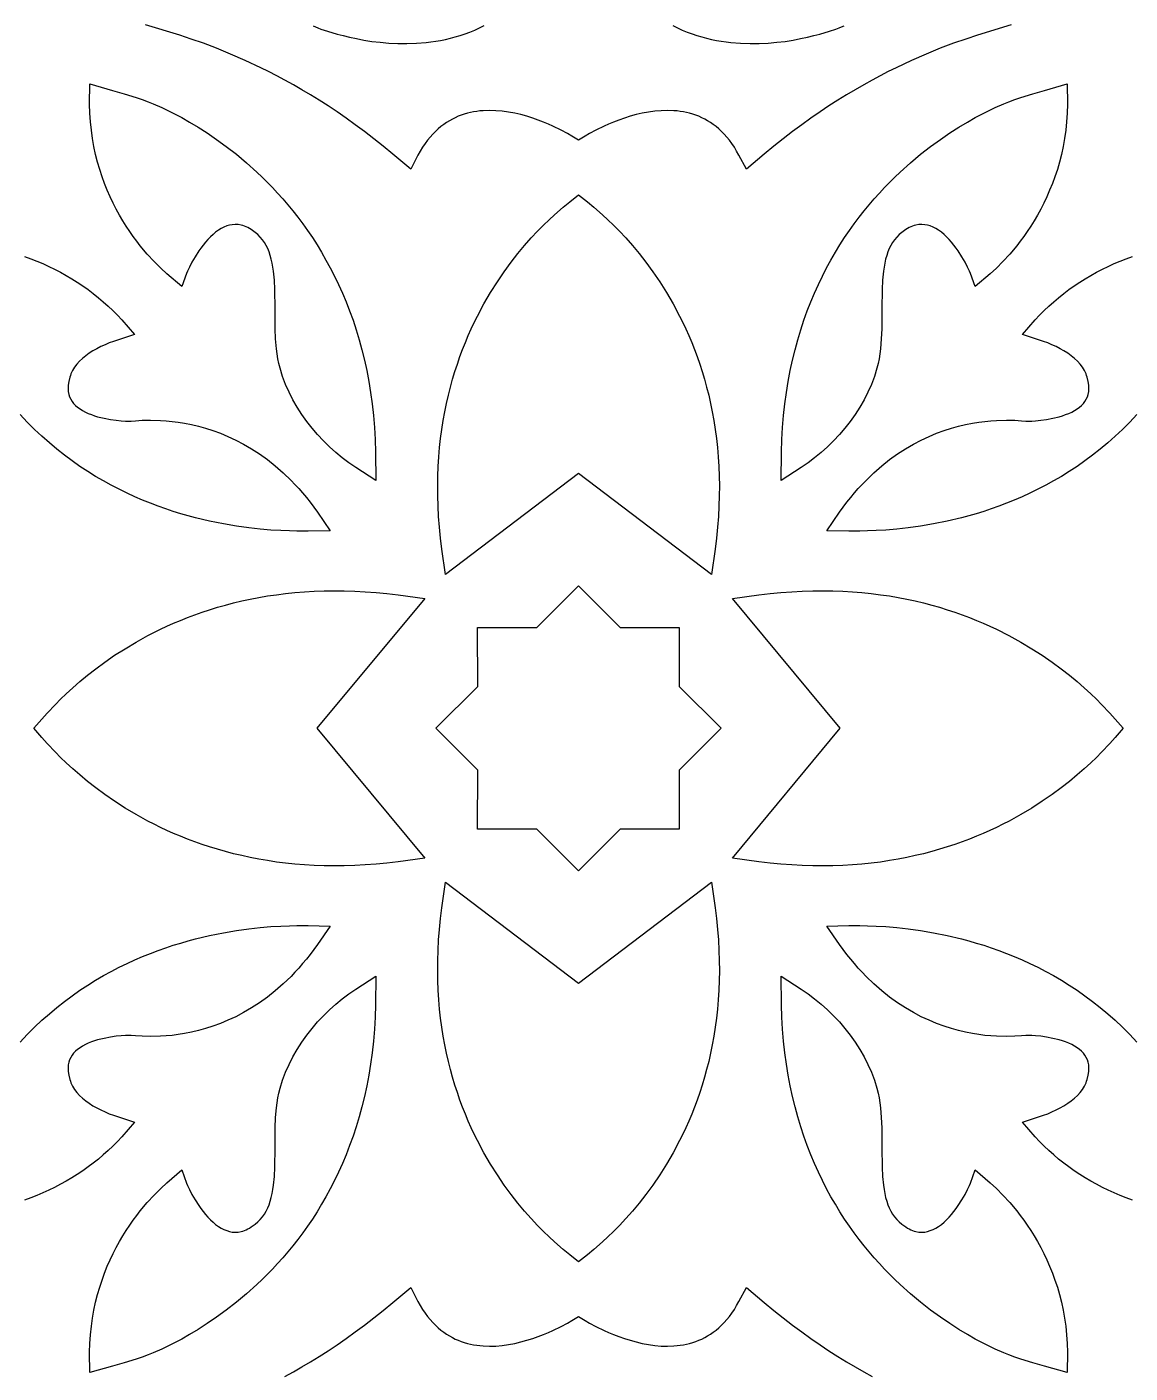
# Model space of a CAD drawing. Extents: x -600 to 600, y -1000 to 1000.
# Drawn here: x -221.3 to -93.6, y -419.7 to -263.9 of the extents above; entities that cross this region are included whole.
import ezdxf

# ---------------------------------------------------------------- set-up
doc = ezdxf.new("R2010")
doc.units = 0
doc.layers.add('LAYER_1', color=18, linetype='CONTINUOUS')

msp = doc.modelspace()

# ---------------------------------------------------------------- linework, layer by layer
at = {"layer": 'LAYER_1'}
for points in [[(-107.32, -263.62), (-111.25, -264.83), (-112.58, -265.27), (-114.01, -265.77), (-115.54, -266.35), (-117.16, -267.01), (-118.86, -267.75), (-120.64, -268.59), (-121.56, -269.05), (-122.49, -269.53), (-123.45, -270.04), (-124.41, -270.58), (-125.4, -271.14), (-126.4, -271.74), (-127.41, -272.36), (-128.44, -273.02), (-129.47, -273.71), (-130.52, -274.44), (-131.59, -275.19), (-132.66, -275.99), (-133.74, -276.82), (-134.83, -277.68), (-135.93, -278.59), (-138, -280.35), (-138.85, -278.71), (-139.12, -278.24), (-139.39, -277.8), (-139.67, -277.38), (-139.96, -276.99), (-140.26, -276.63), (-140.56, -276.29), (-140.87, -275.97), (-141.18, -275.68), (-141.5, -275.41), (-141.83, -275.17), (-142.15, -274.94), (-142.49, -274.73), (-142.82, -274.55), (-143.16, -274.38), (-143.51, -274.22), (-143.86, -274.09), (-144.21, -273.97), (-144.57, -273.87), (-144.92, -273.78), (-145.29, -273.71), (-145.65, -273.65), (-146.02, -273.6), (-146.38, -273.57), (-147.12, -273.55), (-147.86, -273.57), (-148.6, -273.63), (-149.34, -273.73), (-150.06, -273.87), (-150.77, -274.03), (-151.46, -274.22), (-152.12, -274.43), (-152.76, -274.66), (-153.37, -274.89), (-153.95, -275.13), (-154.48, -275.37), (-155.42, -275.83), (-156.16, -276.22), (-156.67, -276.51), (-157.43, -276.97), (-158.2, -276.51), (-158.71, -276.22), (-159.44, -275.83), (-160.39, -275.37), (-160.92, -275.13), (-161.49, -274.89), (-162.1, -274.66), (-162.74, -274.43), (-163.41, -274.22), (-164.1, -274.03), (-164.81, -273.87), (-165.53, -273.73), (-166.26, -273.63), (-167, -273.57), (-167.74, -273.55), (-168.49, -273.57), (-168.85, -273.6), (-169.22, -273.65), (-169.58, -273.71), (-169.94, -273.78), (-170.3, -273.87), (-170.66, -273.97), (-171.01, -274.09), (-171.36, -274.22), (-171.7, -274.38), (-172.04, -274.55), (-172.38, -274.73), (-172.71, -274.94), (-173.04, -275.17), (-173.36, -275.41), (-173.68, -275.68), (-174, -275.97), (-174.3, -276.29), (-174.61, -276.63), (-174.9, -276.99), (-175.19, -277.38), (-175.48, -277.8), (-175.75, -278.24), (-176.02, -278.71), (-176.86, -280.35), (-178.94, -278.59), (-180.04, -277.68), (-181.13, -276.82), (-182.21, -275.99), (-183.28, -275.19), (-184.34, -274.44), (-185.39, -273.71), (-186.43, -273.02), (-187.46, -272.36), (-188.47, -271.74), (-189.47, -271.14), (-190.45, -270.58), (-191.42, -270.04), (-192.37, -269.53), (-193.31, -269.05), (-194.22, -268.59), (-196.01, -267.75), (-197.71, -267.01), (-199.33, -266.35), (-200.85, -265.77), (-202.29, -265.27), (-203.61, -264.83), (-207.55, -263.62)], [(-188.17, -263.74), (-187.88, -263.87), (-187.61, -263.98), (-187.25, -264.12), (-186.48, -264.38), (-185.37, -264.71), (-184.7, -264.88), (-183.96, -265.06), (-183.15, -265.23), (-182.29, -265.39), (-181.38, -265.54), (-180.41, -265.65), (-179.41, -265.74), (-178.37, -265.79), (-177.3, -265.8), (-176.21, -265.77), (-175.09, -265.68), (-174.53, -265.61), (-173.97, -265.53), (-173.4, -265.43), (-172.84, -265.32), (-172.27, -265.18), (-171.7, -265.03), (-171.14, -264.87), (-170.57, -264.68), (-170.01, -264.47), (-169.45, -264.24), (-168.89, -263.99), (-168.34, -263.72)], [(-146.53, -263.72), (-145.97, -263.99), (-145.42, -264.24), (-144.86, -264.47), (-144.29, -264.68), (-143.73, -264.87), (-143.16, -265.03), (-142.6, -265.18), (-142.03, -265.32), (-141.46, -265.43), (-140.9, -265.53), (-140.33, -265.61), (-139.78, -265.68), (-138.66, -265.77), (-137.57, -265.8), (-136.5, -265.79), (-135.46, -265.74), (-134.45, -265.65), (-133.49, -265.54), (-132.58, -265.39), (-131.71, -265.23), (-130.91, -265.06), (-130.17, -264.88), (-129.5, -264.71), (-128.39, -264.38), (-127.62, -264.12), (-127.25, -263.98), (-126.99, -263.87), (-126.69, -263.74)], [(-221.57, -290.45), (-220.86, -290.71), (-220.16, -290.99), (-219.46, -291.28), (-218.77, -291.6), (-218.09, -291.93), (-217.42, -292.28), (-216.76, -292.65), (-216.11, -293.03), (-215.47, -293.44), (-214.84, -293.86), (-214.22, -294.29), (-213.62, -294.75), (-213.03, -295.22), (-212.46, -295.7), (-211.9, -296.2), (-211.36, -296.72), (-210.83, -297.25), (-210.32, -297.79), (-208.86, -299.47), (-211.28, -300.28), (-211.76, -300.46), (-212.25, -300.67), (-212.73, -300.89), (-213.2, -301.13), (-213.65, -301.39), (-214.08, -301.66), (-214.48, -301.95), (-214.86, -302.26), (-215.2, -302.59), (-215.51, -302.92), (-215.78, -303.28), (-216.01, -303.64), (-216.2, -304.04), (-216.27, -304.22), (-216.33, -304.42), (-216.46, -304.91), (-216.52, -305.35), (-216.54, -305.75), (-216.51, -306.1), (-216.45, -306.42), (-216.35, -306.71), (-216.23, -306.98), (-216.07, -307.23), (-215.89, -307.47), (-215.67, -307.69), (-215.43, -307.9), (-215.15, -308.1), (-214.85, -308.29), (-214.53, -308.46), (-214.19, -308.62), (-213.84, -308.76), (-213.47, -308.89), (-213.11, -309), (-212.35, -309.19), (-211.62, -309.33), (-210.95, -309.42), (-210.37, -309.48), (-209.9, -309.51), (-209.46, -309.53), (-209.24, -309.51), (-208.73, -309.47), (-207.96, -309.42), (-206.99, -309.4), (-205.83, -309.43), (-205.18, -309.47), (-204.5, -309.54), (-203.79, -309.63), (-203.04, -309.75), (-202.26, -309.9), (-201.45, -310.09), (-200.62, -310.32), (-199.77, -310.59), (-198.9, -310.91), (-198.02, -311.28), (-197.12, -311.7), (-196.21, -312.17), (-195.29, -312.71), (-194.37, -313.3), (-193.45, -313.97), (-192.54, -314.7), (-191.62, -315.5), (-190.72, -316.37), (-190.27, -316.84), (-189.82, -317.33), (-189.38, -317.83), (-188.94, -318.36), (-188.51, -318.9), (-188.08, -319.47), (-187.65, -320.06), (-186.18, -322.2), (-188.72, -322.24), (-190.03, -322.25), (-190.91, -322.23), (-191.91, -322.19), (-193.04, -322.12), (-194.28, -322.02), (-195.61, -321.87), (-197.04, -321.67), (-198.55, -321.41), (-200.14, -321.09), (-201.78, -320.7), (-202.63, -320.47), (-203.48, -320.23), (-204.35, -319.96), (-205.22, -319.67), (-206.11, -319.36), (-207, -319.02), (-207.9, -318.66), (-208.8, -318.27), (-209.71, -317.86), (-210.62, -317.41), (-211.53, -316.94), (-212.44, -316.44), (-213.35, -315.91), (-214.25, -315.35), (-215.16, -314.76), (-216.05, -314.13), (-216.94, -313.47), (-217.83, -312.77), (-218.7, -312.04), (-219.57, -311.27), (-220.42, -310.47), (-221.26, -309.62), (-222.09, -308.74)], [(-92.78, -308.74), (-93.61, -309.62), (-94.45, -310.47), (-95.3, -311.27), (-96.16, -312.04), (-97.04, -312.77), (-97.92, -313.47), (-98.81, -314.13), (-99.71, -314.76), (-100.61, -315.35), (-101.52, -315.91), (-102.43, -316.44), (-103.34, -316.94), (-104.25, -317.41), (-105.16, -317.86), (-106.06, -318.27), (-106.97, -318.66), (-107.87, -319.02), (-108.76, -319.36), (-109.64, -319.67), (-110.52, -319.96), (-111.39, -320.23), (-112.24, -320.47), (-113.09, -320.7), (-114.73, -321.09), (-116.31, -321.41), (-117.82, -321.67), (-119.25, -321.87), (-120.59, -322.02), (-121.83, -322.12), (-122.95, -322.19), (-123.96, -322.23), (-124.84, -322.25), (-126.15, -322.24), (-128.68, -322.2), (-127.21, -320.06), (-126.79, -319.47), (-126.36, -318.9), (-125.92, -318.36), (-125.48, -317.83), (-125.04, -317.33), (-124.6, -316.84), (-124.14, -316.37), (-123.24, -315.5), (-122.33, -314.7), (-121.41, -313.97), (-120.49, -313.3), (-119.57, -312.71), (-118.66, -312.17), (-117.75, -311.7), (-116.85, -311.28), (-115.97, -310.91), (-115.1, -310.59), (-114.25, -310.32), (-113.42, -310.09), (-112.61, -309.9), (-111.83, -309.75), (-111.08, -309.63), (-110.37, -309.54), (-109.68, -309.47), (-109.03, -309.43), (-107.88, -309.4), (-106.9, -309.42), (-106.14, -309.47), (-105.62, -309.51), (-105.41, -309.53), (-104.96, -309.51), (-104.5, -309.48), (-103.91, -309.42), (-103.24, -309.33), (-102.52, -309.19), (-101.76, -309), (-101.4, -308.89), (-101.03, -308.76), (-100.67, -308.62), (-100.33, -308.46), (-100.01, -308.29), (-99.71, -308.1), (-99.44, -307.9), (-99.19, -307.69), (-98.98, -307.47), (-98.79, -307.23), (-98.64, -306.98), (-98.51, -306.71), (-98.42, -306.42), (-98.36, -306.1), (-98.33, -305.75), (-98.35, -305.35), (-98.41, -304.91), (-98.53, -304.42), (-98.6, -304.22), (-98.67, -304.04), (-98.86, -303.64), (-99.09, -303.28), (-99.36, -302.92), (-99.66, -302.59), (-100.01, -302.26), (-100.38, -301.95), (-100.79, -301.66), (-101.22, -301.39), (-101.67, -301.13), (-102.14, -300.89), (-102.62, -300.67), (-103.11, -300.46), (-103.59, -300.28), (-106.01, -299.47), (-104.54, -297.79), (-104.04, -297.25), (-103.51, -296.72), (-102.97, -296.2), (-102.41, -295.7), (-101.84, -295.22), (-101.25, -294.75), (-100.65, -294.29), (-100.03, -293.86), (-99.4, -293.44), (-98.76, -293.03), (-98.11, -292.65), (-97.45, -292.28), (-96.78, -291.93), (-96.1, -291.6), (-95.41, -291.28), (-94.71, -290.99), (-94.01, -290.71), (-93.3, -290.45)], [(-222.09, -381.42), (-221.26, -380.54), (-220.42, -379.7), (-219.57, -378.89), (-218.7, -378.13), (-217.83, -377.39), (-216.94, -376.7), (-216.05, -376.04), (-215.16, -375.41), (-214.25, -374.81), (-213.35, -374.25), (-212.44, -373.72), (-211.53, -373.22), (-210.62, -372.75), (-209.71, -372.31), (-208.8, -371.89), (-207.9, -371.5), (-207, -371.14), (-206.11, -370.81), (-205.22, -370.49), (-204.35, -370.2), (-203.48, -369.94), (-202.63, -369.69), (-201.78, -369.46), (-200.14, -369.07), (-198.55, -368.75), (-197.04, -368.5), (-195.61, -368.3), (-194.28, -368.15), (-193.04, -368.04), (-191.91, -367.97), (-190.91, -367.94), (-190.03, -367.92), (-188.72, -367.92), (-186.18, -367.97), (-187.65, -370.1), (-188.08, -370.69), (-188.51, -371.26), (-188.94, -371.81), (-189.38, -372.33), (-189.82, -372.84), (-190.27, -373.32), (-190.72, -373.8), (-191.62, -374.67), (-192.54, -375.47), (-193.45, -376.2), (-194.37, -376.86), (-195.29, -377.46), (-196.21, -377.99), (-197.12, -378.47), (-198.02, -378.89), (-198.9, -379.25), (-199.77, -379.57), (-200.62, -379.84), (-201.45, -380.07), (-202.26, -380.26), (-203.04, -380.42), (-203.79, -380.54), (-204.5, -380.63), (-205.18, -380.69), (-205.83, -380.74), (-206.99, -380.77), (-207.96, -380.74), (-208.73, -380.7), (-209.24, -380.65), (-209.46, -380.64), (-209.9, -380.65), (-210.37, -380.69), (-210.95, -380.74), (-211.62, -380.84), (-212.35, -380.98), (-213.11, -381.16), (-213.47, -381.27), (-213.84, -381.4), (-214.19, -381.55), (-214.53, -381.7), (-214.85, -381.87), (-215.15, -382.06), (-215.43, -382.26), (-215.67, -382.47), (-215.89, -382.7), (-216.07, -382.93), (-216.23, -383.19), (-216.35, -383.45), (-216.45, -383.75), (-216.51, -384.06), (-216.54, -384.42), (-216.52, -384.81), (-216.46, -385.25), (-216.33, -385.74), (-216.27, -385.94), (-216.2, -386.12), (-216.01, -386.52), (-215.78, -386.89), (-215.51, -387.24), (-215.2, -387.58), (-214.86, -387.9), (-214.48, -388.21), (-214.08, -388.5), (-213.65, -388.78), (-213.2, -389.03), (-212.73, -389.27), (-212.25, -389.5), (-211.76, -389.7), (-211.28, -389.89), (-208.86, -390.69), (-210.32, -392.37), (-210.83, -392.92), (-211.36, -393.45), (-211.9, -393.96), (-212.46, -394.46), (-213.03, -394.95), (-213.62, -395.42), (-214.22, -395.87), (-214.84, -396.31), (-215.47, -396.73), (-216.11, -397.13), (-216.76, -397.52), (-217.42, -397.88), (-218.09, -398.24), (-218.77, -398.57), (-219.46, -398.88), (-220.16, -399.18), (-220.86, -399.45), (-221.57, -399.71)], [(-93.3, -399.71), (-94.01, -399.45), (-94.71, -399.18), (-95.41, -398.88), (-96.1, -398.57), (-96.78, -398.24), (-97.45, -397.88), (-98.11, -397.52), (-98.76, -397.13), (-99.4, -396.73), (-100.03, -396.31), (-100.65, -395.87), (-101.25, -395.42), (-101.84, -394.95), (-102.41, -394.46), (-102.97, -393.96), (-103.51, -393.45), (-104.04, -392.92), (-104.54, -392.37), (-106.01, -390.69), (-103.59, -389.89), (-103.11, -389.7), (-102.62, -389.5), (-102.14, -389.27), (-101.67, -389.03), (-101.22, -388.78), (-100.79, -388.5), (-100.38, -388.21), (-100.01, -387.9), (-99.66, -387.58), (-99.36, -387.24), (-99.09, -386.89), (-98.86, -386.52), (-98.67, -386.12), (-98.6, -385.94), (-98.53, -385.74), (-98.41, -385.25), (-98.35, -384.81), (-98.33, -384.42), (-98.36, -384.06), (-98.42, -383.75), (-98.51, -383.45), (-98.64, -383.19), (-98.79, -382.93), (-98.98, -382.7), (-99.19, -382.47), (-99.44, -382.26), (-99.71, -382.06), (-100.01, -381.87), (-100.33, -381.7), (-100.67, -381.55), (-101.03, -381.4), (-101.4, -381.27), (-101.76, -381.16), (-102.52, -380.98), (-103.24, -380.84), (-103.91, -380.74), (-104.5, -380.69), (-104.96, -380.65), (-105.41, -380.64), (-105.62, -380.65), (-106.14, -380.7), (-106.9, -380.74), (-107.88, -380.77), (-109.03, -380.74), (-109.68, -380.69), (-110.37, -380.63), (-111.08, -380.54), (-111.83, -380.42), (-112.61, -380.26), (-113.42, -380.07), (-114.25, -379.84), (-115.1, -379.57), (-115.97, -379.25), (-116.85, -378.89), (-117.75, -378.47), (-118.66, -377.99), (-119.57, -377.46), (-120.49, -376.86), (-121.41, -376.2), (-122.33, -375.47), (-123.24, -374.67), (-124.14, -373.8), (-124.6, -373.32), (-125.04, -372.84), (-125.48, -372.33), (-125.92, -371.81), (-126.36, -371.26), (-126.79, -370.69), (-127.21, -370.1), (-128.68, -367.97), (-126.15, -367.92), (-124.84, -367.92), (-123.96, -367.94), (-122.95, -367.97), (-121.83, -368.04), (-120.59, -368.15), (-119.25, -368.3), (-117.82, -368.5), (-116.31, -368.75), (-114.73, -369.07), (-113.09, -369.46), (-112.24, -369.69), (-111.39, -369.94), (-110.52, -370.2), (-109.64, -370.49), (-108.76, -370.81), (-107.87, -371.14), (-106.97, -371.5), (-106.06, -371.89), (-105.16, -372.31), (-104.25, -372.75), (-103.34, -373.22), (-102.43, -373.72), (-101.52, -374.25), (-100.61, -374.81), (-99.71, -375.41), (-98.81, -376.04), (-97.92, -376.7), (-97.04, -377.39), (-96.16, -378.13), (-95.3, -378.89), (-94.45, -379.7), (-93.61, -380.54), (-92.78, -381.42)], [(-191.42, -420.13), (-190.45, -419.59), (-189.47, -419.02), (-188.47, -418.43), (-187.46, -417.8), (-186.43, -417.14), (-185.39, -416.45), (-184.34, -415.73), (-183.28, -414.97), (-182.21, -414.18), (-181.13, -413.35), (-180.04, -412.48), (-178.94, -411.58), (-176.86, -409.81), (-176.02, -411.45), (-175.75, -411.92), (-175.48, -412.37), (-175.19, -412.78), (-174.9, -413.17), (-174.61, -413.54), (-174.3, -413.88), (-174, -414.19), (-173.68, -414.48), (-173.36, -414.75), (-173.04, -415), (-172.71, -415.22), (-172.38, -415.43), (-172.04, -415.62), (-171.7, -415.79), (-171.36, -415.94), (-171.01, -416.07), (-170.66, -416.19), (-170.3, -416.3), (-169.94, -416.38), (-169.58, -416.46), (-169.22, -416.52), (-168.85, -416.56), (-168.49, -416.59), (-167.74, -416.62), (-167, -416.6), (-166.26, -416.53), (-165.53, -416.43), (-164.81, -416.3), (-164.1, -416.13), (-163.41, -415.94), (-162.74, -415.73), (-162.1, -415.51), (-161.49, -415.27), (-160.92, -415.03), (-160.39, -414.8), (-159.44, -414.34), (-158.71, -413.95), (-158.2, -413.65), (-157.43, -413.2), (-156.67, -413.65), (-156.16, -413.95), (-155.42, -414.34), (-154.48, -414.8), (-153.95, -415.03), (-153.37, -415.27), (-152.76, -415.51), (-152.12, -415.73), (-151.46, -415.94), (-150.77, -416.13), (-150.06, -416.3), (-149.34, -416.43), (-148.6, -416.53), (-147.86, -416.6), (-147.12, -416.62), (-146.38, -416.59), (-146.02, -416.56), (-145.65, -416.52), (-145.29, -416.46), (-144.92, -416.38), (-144.57, -416.3), (-144.21, -416.19), (-143.86, -416.07), (-143.51, -415.94), (-143.16, -415.79), (-142.82, -415.62), (-142.49, -415.43), (-142.15, -415.22), (-141.83, -415), (-141.5, -414.75), (-141.18, -414.48), (-140.87, -414.19), (-140.56, -413.88), (-140.26, -413.54), (-139.96, -413.17), (-139.67, -412.78), (-139.39, -412.37), (-139.12, -411.92), (-138.85, -411.45), (-138, -409.81), (-135.93, -411.58), (-134.83, -412.48), (-133.74, -413.35), (-132.66, -414.18), (-131.59, -414.97), (-130.52, -415.73), (-129.47, -416.45), (-128.44, -417.14), (-127.41, -417.8), (-126.4, -418.43), (-125.4, -419.02), (-124.41, -419.59), (-123.45, -420.13)]]:
    msp.add_lwpolyline(points, dxfattribs=at)
for points in [[(-214.03, -270.48), (-211.4, -271.25), (-210.03, -271.63), (-208.64, -272.05), (-207.94, -272.28), (-207.25, -272.54), (-206.69, -272.76), (-205.67, -273.22), (-204.99, -273.54), (-204.23, -273.92), (-203.38, -274.37), (-202.46, -274.89), (-201.48, -275.48), (-200.43, -276.15), (-199.34, -276.89), (-198.21, -277.72), (-197.05, -278.62), (-195.87, -279.61), (-194.67, -280.68), (-194.07, -281.26), (-193.47, -281.85), (-192.87, -282.47), (-192.27, -283.11), (-191.68, -283.77), (-191.09, -284.46), (-190.51, -285.17), (-189.93, -285.91), (-189.36, -286.67), (-188.8, -287.46), (-188.25, -288.27), (-187.71, -289.11), (-187.18, -289.97), (-186.67, -290.86), (-186.17, -291.77), (-185.68, -292.72), (-185.22, -293.69), (-184.77, -294.68), (-184.34, -295.71), (-183.93, -296.76), (-183.54, -297.84), (-183.17, -298.95), (-182.83, -300.09), (-182.51, -301.26), (-182.22, -302.45), (-181.95, -303.67), (-181.71, -304.93), (-181.5, -306.21), (-181.32, -307.53), (-181.17, -308.87), (-181.06, -310.25), (-180.97, -311.65), (-180.93, -313.09), (-180.89, -316.39), (-183.23, -314.9), (-184.01, -314.35), (-184.78, -313.77), (-185.53, -313.15), (-186.26, -312.49), (-186.96, -311.8), (-187.64, -311.08), (-188.28, -310.33), (-188.89, -309.55), (-189.47, -308.75), (-190, -307.91), (-190.5, -307.06), (-190.95, -306.17), (-191.35, -305.27), (-191.69, -304.34), (-191.98, -303.4), (-192.12, -302.85), (-192.23, -302.29), (-192.33, -301.72), (-192.4, -301.15), (-192.5, -300), (-192.54, -298.84), (-192.56, -297.67), (-192.57, -296.52), (-192.59, -294.27), (-192.65, -293.2), (-192.75, -292.17), (-192.81, -291.69), (-192.9, -291.22), (-193, -290.77), (-193.12, -290.34), (-193.26, -289.93), (-193.42, -289.54), (-193.6, -289.17), (-193.8, -288.83), (-194.03, -288.51), (-194.28, -288.2), (-194.56, -287.92), (-194.87, -287.66), (-195.32, -287.34), (-195.52, -287.22), (-195.73, -287.11), (-195.93, -287.02), (-196.12, -286.94), (-196.31, -286.88), (-196.48, -286.83), (-196.85, -286.76), (-197.19, -286.74), (-197.52, -286.77), (-197.84, -286.82), (-198.17, -286.92), (-198.49, -287.05), (-198.81, -287.22), (-199.13, -287.42), (-199.45, -287.65), (-199.75, -287.91), (-200.06, -288.19), (-200.35, -288.49), (-200.63, -288.81), (-200.89, -289.14), (-201.15, -289.47), (-201.39, -289.81), (-201.82, -290.49), (-202.19, -291.12), (-202.48, -291.69), (-202.7, -292.14), (-202.82, -292.43), (-203.35, -293.94), (-205.1, -292.46), (-205.81, -291.8), (-206.57, -291.04), (-207.37, -290.17), (-208.17, -289.21), (-208.59, -288.68), (-208.99, -288.13), (-209.4, -287.55), (-209.8, -286.95), (-210.19, -286.32), (-210.57, -285.67), (-210.95, -284.99), (-211.31, -284.28), (-211.66, -283.55), (-211.99, -282.79), (-212.31, -282.01), (-212.6, -281.21), (-212.87, -280.37), (-213.12, -279.52), (-213.35, -278.63), (-213.54, -277.73), (-213.71, -276.8), (-213.84, -275.84), (-213.95, -274.86), (-214.01, -273.86), (-214.04, -272.83)], [(-103.47, -271.25), (-100.84, -270.48), (-100.82, -272.83), (-100.85, -273.86), (-100.92, -274.86), (-101.02, -275.84), (-101.16, -276.8), (-101.33, -277.73), (-101.52, -278.63), (-101.74, -279.52), (-101.99, -280.37), (-102.27, -281.21), (-102.56, -282.01), (-102.88, -282.79), (-103.21, -283.55), (-103.56, -284.28), (-103.92, -284.99), (-104.29, -285.67), (-104.68, -286.32), (-105.07, -286.95), (-105.47, -287.55), (-105.87, -288.13), (-106.28, -288.68), (-106.69, -289.21), (-107.5, -290.17), (-108.29, -291.04), (-109.05, -291.8), (-109.77, -292.46), (-111.51, -293.94), (-112.05, -292.43), (-112.17, -292.14), (-112.39, -291.69), (-112.68, -291.12), (-113.04, -290.49), (-113.48, -289.81), (-113.72, -289.47), (-113.97, -289.14), (-114.24, -288.81), (-114.52, -288.49), (-114.81, -288.19), (-115.11, -287.91), (-115.42, -287.65), (-115.74, -287.42), (-116.05, -287.22), (-116.38, -287.05), (-116.7, -286.92), (-117.02, -286.82), (-117.35, -286.77), (-117.68, -286.74), (-118.02, -286.76), (-118.39, -286.83), (-118.56, -286.88), (-118.75, -286.94), (-118.94, -287.02), (-119.14, -287.11), (-119.35, -287.22), (-119.55, -287.34), (-119.99, -287.66), (-120.31, -287.92), (-120.59, -288.2), (-120.84, -288.51), (-121.06, -288.83), (-121.27, -289.17), (-121.45, -289.54), (-121.61, -289.93), (-121.74, -290.34), (-121.87, -290.77), (-121.97, -291.22), (-122.05, -291.69), (-122.12, -292.17), (-122.22, -293.2), (-122.27, -294.27), (-122.3, -296.52), (-122.3, -297.67), (-122.32, -298.84), (-122.37, -300), (-122.47, -301.15), (-122.54, -301.72), (-122.63, -302.29), (-122.75, -302.85), (-122.88, -303.4), (-123.17, -304.34), (-123.52, -305.27), (-123.92, -306.17), (-124.37, -307.06), (-124.86, -307.91), (-125.4, -308.75), (-125.97, -309.55), (-126.59, -310.33), (-127.23, -311.08), (-127.91, -311.8), (-128.61, -312.49), (-129.34, -313.15), (-130.09, -313.77), (-130.85, -314.35), (-131.64, -314.9), (-133.97, -316.39), (-133.94, -313.09), (-133.89, -311.65), (-133.81, -310.25), (-133.69, -308.87), (-133.54, -307.53), (-133.36, -306.21), (-133.15, -304.93), (-132.92, -303.67), (-132.65, -302.45), (-132.36, -301.26), (-132.04, -300.09), (-131.69, -298.95), (-131.33, -297.84), (-130.94, -296.76), (-130.53, -295.71), (-130.1, -294.68), (-129.65, -293.69), (-129.18, -292.72), (-128.7, -291.77), (-128.2, -290.86), (-127.69, -289.97), (-127.16, -289.11), (-126.62, -288.27), (-126.07, -287.46), (-125.51, -286.67), (-124.94, -285.91), (-124.36, -285.17), (-123.78, -284.46), (-123.19, -283.77), (-122.59, -283.11), (-122, -282.47), (-121.4, -281.85), (-120.8, -281.26), (-120.19, -280.68), (-119, -279.61), (-117.82, -278.62), (-116.66, -277.72), (-115.53, -276.89), (-114.43, -276.15), (-113.39, -275.48), (-112.41, -274.89), (-111.49, -274.37), (-110.64, -273.92), (-109.88, -273.54), (-109.2, -273.22), (-108.18, -272.76), (-107.62, -272.54), (-106.92, -272.28), (-106.22, -272.05), (-104.84, -271.63)], [(-167.62, -294.62), (-166.83, -293.38), (-166.04, -292.21), (-165.24, -291.12), (-164.45, -290.11), (-163.67, -289.17), (-162.91, -288.31), (-162.18, -287.53), (-161.49, -286.82), (-160.83, -286.19), (-160.22, -285.63), (-159.2, -284.73), (-158.45, -284.13), (-157.43, -283.32), (-156.41, -284.13), (-155.67, -284.73), (-154.64, -285.63), (-154.03, -286.19), (-153.38, -286.82), (-152.68, -287.53), (-151.95, -288.31), (-151.2, -289.17), (-150.42, -290.11), (-149.63, -291.12), (-148.83, -292.21), (-148.03, -293.38), (-147.25, -294.62), (-146.48, -295.95), (-145.73, -297.35), (-145.37, -298.08), (-145.01, -298.83), (-144.67, -299.61), (-144.33, -300.4), (-144.01, -301.21), (-143.7, -302.05), (-143.4, -302.9), (-143.12, -303.77), (-142.85, -304.67), (-142.6, -305.58), (-142.36, -306.52), (-142.14, -307.48), (-141.94, -308.45), (-141.76, -309.45), (-141.6, -310.47), (-141.47, -311.51), (-141.35, -312.57), (-141.26, -313.65), (-141.19, -314.75), (-141.14, -315.87), (-141.12, -317.02), (-141.13, -318.18), (-141.17, -319.37), (-141.23, -320.57), (-141.32, -321.8), (-141.45, -323.05), (-141.6, -324.32), (-142.03, -327.27), (-157.43, -315.59), (-172.84, -327.27), (-173.27, -324.32), (-173.42, -323.05), (-173.54, -321.8), (-173.64, -320.57), (-173.7, -319.37), (-173.74, -318.18), (-173.74, -317.02), (-173.73, -315.87), (-173.68, -314.75), (-173.61, -313.65), (-173.52, -312.57), (-173.4, -311.51), (-173.26, -310.47), (-173.1, -309.45), (-172.92, -308.45), (-172.72, -307.48), (-172.5, -306.52), (-172.27, -305.58), (-172.02, -304.67), (-171.75, -303.77), (-171.46, -302.9), (-171.17, -302.05), (-170.86, -301.21), (-170.53, -300.4), (-170.2, -299.61), (-169.85, -298.83), (-169.5, -298.08), (-169.13, -297.35), (-168.39, -295.95)], [(-169.11, -333.41), (-162.27, -333.42), (-157.43, -328.58), (-152.6, -333.42), (-145.76, -333.41), (-145.77, -340.25), (-140.93, -345.08), (-145.77, -349.91), (-145.76, -356.75), (-152.6, -356.75), (-157.43, -361.59), (-162.27, -356.75), (-169.11, -356.75), (-169.1, -349.91), (-173.94, -345.08), (-169.1, -340.25)], [(-180.87, -360.81), (-182.12, -360.9), (-183.34, -360.97), (-184.55, -361), (-185.73, -361.01), (-186.89, -361), (-188.04, -360.96), (-189.16, -360.89), (-190.26, -360.8), (-191.34, -360.69), (-192.4, -360.56), (-193.44, -360.4), (-194.46, -360.23), (-195.45, -360.04), (-196.43, -359.82), (-197.39, -359.6), (-198.32, -359.35), (-199.24, -359.09), (-200.14, -358.81), (-201.01, -358.53), (-201.87, -358.22), (-202.7, -357.91), (-203.51, -357.58), (-204.31, -357.25), (-205.08, -356.9), (-205.83, -356.55), (-206.57, -356.19), (-207.28, -355.82), (-208.65, -355.07), (-209.93, -354.31), (-211.14, -353.53), (-212.27, -352.75), (-213.32, -351.98), (-214.29, -351.22), (-215.18, -350.48), (-216, -349.77), (-216.74, -349.09), (-217.4, -348.45), (-217.99, -347.86), (-218.94, -346.85), (-219.58, -346.13), (-220.51, -345.08), (-219.58, -344.03), (-218.94, -343.31), (-217.99, -342.31), (-217.4, -341.71), (-216.74, -341.08), (-216, -340.4), (-215.18, -339.68), (-214.29, -338.94), (-213.32, -338.18), (-212.27, -337.41), (-211.14, -336.63), (-209.93, -335.86), (-208.65, -335.09), (-207.28, -334.34), (-205.84, -333.62), (-205.08, -333.26), (-204.31, -332.92), (-203.51, -332.58), (-202.7, -332.25), (-201.87, -331.94), (-201.01, -331.64), (-200.14, -331.35), (-199.24, -331.07), (-198.32, -330.81), (-197.39, -330.57), (-196.43, -330.34), (-195.45, -330.13), (-194.46, -329.93), (-193.44, -329.76), (-192.4, -329.61), (-191.34, -329.47), (-190.26, -329.36), (-189.16, -329.27), (-188.04, -329.21), (-186.89, -329.17), (-185.73, -329.15), (-184.55, -329.16), (-183.34, -329.2), (-182.12, -329.26), (-180.87, -329.36), (-179.61, -329.48), (-178.32, -329.63), (-175.24, -330.07), (-187.75, -345.08), (-175.24, -360.1), (-178.32, -360.53), (-179.61, -360.69)], [(-133.99, -329.36), (-132.75, -329.26), (-131.52, -329.2), (-130.32, -329.16), (-129.14, -329.15), (-127.97, -329.17), (-126.83, -329.21), (-125.71, -329.27), (-124.61, -329.36), (-123.53, -329.47), (-122.47, -329.61), (-121.43, -329.76), (-120.41, -329.93), (-119.41, -330.13), (-118.44, -330.34), (-117.48, -330.57), (-116.54, -330.81), (-115.63, -331.07), (-114.73, -331.35), (-113.86, -331.64), (-113, -331.94), (-112.17, -332.25), (-111.35, -332.58), (-110.56, -332.92), (-109.79, -333.26), (-109.03, -333.62), (-107.59, -334.34), (-106.22, -335.09), (-104.93, -335.86), (-103.73, -336.63), (-102.6, -337.41), (-101.55, -338.18), (-100.58, -338.94), (-99.68, -339.68), (-98.87, -340.4), (-98.13, -341.08), (-97.46, -341.71), (-96.87, -342.31), (-95.93, -343.31), (-95.29, -344.03), (-94.36, -345.08), (-95.29, -346.13), (-95.93, -346.85), (-96.87, -347.86), (-97.46, -348.45), (-98.13, -349.09), (-98.87, -349.77), (-99.68, -350.48), (-100.58, -351.22), (-101.55, -351.98), (-102.6, -352.75), (-103.73, -353.53), (-104.93, -354.31), (-106.22, -355.07), (-107.58, -355.82), (-108.3, -356.19), (-109.03, -356.55), (-109.79, -356.9), (-110.56, -357.25), (-111.35, -357.58), (-112.17, -357.91), (-113, -358.22), (-113.86, -358.53), (-114.73, -358.81), (-115.63, -359.09), (-116.54, -359.35), (-117.48, -359.6), (-118.44, -359.82), (-119.41, -360.04), (-120.41, -360.23), (-121.43, -360.4), (-122.47, -360.56), (-123.53, -360.69), (-124.61, -360.8), (-125.71, -360.89), (-126.83, -360.96), (-127.97, -361), (-129.14, -361.01), (-130.32, -361), (-131.52, -360.97), (-132.75, -360.9), (-133.99, -360.81), (-135.26, -360.69), (-136.55, -360.53), (-139.62, -360.1), (-127.12, -345.08), (-139.62, -330.07), (-136.55, -329.63), (-135.26, -329.48)], [(-141.45, -367.12), (-141.32, -368.37), (-141.23, -369.59), (-141.17, -370.8), (-141.13, -371.98), (-141.12, -373.15), (-141.14, -374.29), (-141.19, -375.41), (-141.26, -376.51), (-141.35, -377.6), (-141.47, -378.66), (-141.6, -379.69), (-141.76, -380.71), (-141.94, -381.71), (-142.14, -382.69), (-142.36, -383.64), (-142.6, -384.58), (-142.85, -385.49), (-143.12, -386.39), (-143.4, -387.26), (-143.7, -388.12), (-144.01, -388.95), (-144.33, -389.76), (-144.67, -390.56), (-145.01, -391.33), (-145.37, -392.08), (-145.73, -392.82), (-146.48, -394.22), (-147.25, -395.54), (-148.03, -396.79), (-148.83, -397.96), (-149.63, -399.05), (-150.42, -400.06), (-151.2, -400.99), (-151.95, -401.85), (-152.68, -402.63), (-153.38, -403.34), (-154.03, -403.97), (-154.64, -404.54), (-155.67, -405.43), (-156.41, -406.04), (-157.43, -406.85), (-158.45, -406.04), (-159.2, -405.43), (-160.22, -404.54), (-160.83, -403.97), (-161.49, -403.34), (-162.18, -402.63), (-162.91, -401.85), (-163.67, -400.99), (-164.45, -400.06), (-165.24, -399.05), (-166.04, -397.96), (-166.83, -396.79), (-167.62, -395.54), (-168.39, -394.22), (-169.13, -392.82), (-169.5, -392.08), (-169.85, -391.33), (-170.2, -390.56), (-170.53, -389.76), (-170.86, -388.95), (-171.17, -388.12), (-171.46, -387.26), (-171.75, -386.39), (-172.02, -385.49), (-172.27, -384.58), (-172.5, -383.64), (-172.72, -382.69), (-172.92, -381.71), (-173.1, -380.71), (-173.26, -379.69), (-173.4, -378.66), (-173.52, -377.6), (-173.61, -376.51), (-173.68, -375.41), (-173.73, -374.29), (-173.74, -373.15), (-173.74, -371.98), (-173.7, -370.8), (-173.64, -369.59), (-173.54, -368.37), (-173.42, -367.12), (-173.27, -365.85), (-172.84, -362.89), (-157.43, -374.57), (-142.03, -362.89), (-141.6, -365.85)], [(-211.4, -418.92), (-214.03, -419.68), (-214.04, -417.33), (-214.01, -416.3), (-213.95, -415.3), (-213.84, -414.32), (-213.71, -413.37), (-213.54, -412.44), (-213.35, -411.53), (-213.12, -410.65), (-212.87, -409.79), (-212.6, -408.96), (-212.31, -408.15), (-211.99, -407.37), (-211.66, -406.61), (-211.31, -405.88), (-210.95, -405.18), (-210.57, -404.5), (-210.19, -403.84), (-209.8, -403.22), (-209.4, -402.61), (-208.99, -402.04), (-208.59, -401.49), (-208.17, -400.96), (-207.37, -399.99), (-206.57, -399.12), (-205.81, -398.36), (-205.1, -397.7), (-203.35, -396.22), (-202.82, -397.73), (-202.7, -398.03), (-202.48, -398.48), (-202.19, -399.04), (-201.82, -399.67), (-201.39, -400.35), (-201.15, -400.69), (-200.89, -401.03), (-200.63, -401.36), (-200.35, -401.67), (-200.06, -401.98), (-199.75, -402.26), (-199.45, -402.52), (-199.13, -402.75), (-198.81, -402.95), (-198.49, -403.11), (-198.17, -403.24), (-197.84, -403.34), (-197.52, -403.4), (-197.19, -403.42), (-196.85, -403.4), (-196.48, -403.33), (-196.31, -403.29), (-196.12, -403.22), (-195.93, -403.15), (-195.73, -403.05), (-195.52, -402.94), (-195.32, -402.82), (-194.87, -402.51), (-194.56, -402.24), (-194.28, -401.96), (-194.03, -401.66), (-193.8, -401.34), (-193.6, -400.99), (-193.42, -400.62), (-193.26, -400.24), (-193.12, -399.83), (-193, -399.39), (-192.9, -398.94), (-192.81, -398.47), (-192.75, -397.99), (-192.65, -396.97), (-192.59, -395.9), (-192.57, -393.64), (-192.56, -392.49), (-192.54, -391.33), (-192.5, -390.16), (-192.4, -389.02), (-192.33, -388.44), (-192.23, -387.88), (-192.12, -387.32), (-191.98, -386.76), (-191.69, -385.82), (-191.35, -384.9), (-190.95, -383.99), (-190.5, -383.11), (-190, -382.25), (-189.47, -381.42), (-188.89, -380.61), (-188.28, -379.83), (-187.64, -379.08), (-186.96, -378.36), (-186.26, -377.67), (-185.53, -377.02), (-184.78, -376.4), (-184.01, -375.81), (-183.23, -375.27), (-180.89, -373.78), (-180.93, -377.08), (-180.97, -378.51), (-181.06, -379.92), (-181.17, -381.29), (-181.32, -382.64), (-181.5, -383.95), (-181.71, -385.24), (-181.95, -386.49), (-182.22, -387.71), (-182.51, -388.91), (-182.83, -390.08), (-183.17, -391.21), (-183.54, -392.32), (-183.93, -393.4), (-184.34, -394.45), (-184.77, -395.48), (-185.22, -396.48), (-185.68, -397.45), (-186.17, -398.39), (-186.67, -399.31), (-187.18, -400.19), (-187.71, -401.06), (-188.25, -401.9), (-188.8, -402.71), (-189.36, -403.49), (-189.93, -404.26), (-190.51, -404.99), (-191.09, -405.7), (-191.68, -406.39), (-192.27, -407.06), (-192.87, -407.7), (-193.47, -408.31), (-194.07, -408.91), (-194.67, -409.48), (-195.87, -410.55), (-197.05, -411.54), (-198.21, -412.45), (-199.34, -413.27), (-200.43, -414.01), (-201.48, -414.68), (-202.46, -415.27), (-203.38, -415.79), (-204.23, -416.24), (-204.99, -416.63), (-205.67, -416.95), (-206.69, -417.4), (-207.25, -417.63), (-207.94, -417.88), (-208.64, -418.12), (-210.03, -418.53)], [(-133.97, -373.78), (-131.64, -375.27), (-130.85, -375.81), (-130.09, -376.4), (-129.34, -377.02), (-128.61, -377.67), (-127.91, -378.36), (-127.23, -379.08), (-126.59, -379.83), (-125.97, -380.61), (-125.4, -381.42), (-124.86, -382.25), (-124.37, -383.11), (-123.92, -383.99), (-123.52, -384.9), (-123.17, -385.82), (-122.88, -386.76), (-122.75, -387.32), (-122.63, -387.88), (-122.54, -388.44), (-122.47, -389.02), (-122.37, -390.16), (-122.32, -391.33), (-122.3, -392.49), (-122.3, -393.64), (-122.27, -395.9), (-122.22, -396.97), (-122.12, -397.99), (-122.05, -398.47), (-121.97, -398.94), (-121.87, -399.39), (-121.74, -399.83), (-121.61, -400.24), (-121.45, -400.62), (-121.27, -400.99), (-121.06, -401.34), (-120.84, -401.66), (-120.59, -401.96), (-120.31, -402.24), (-119.99, -402.51), (-119.55, -402.82), (-119.35, -402.94), (-119.14, -403.05), (-118.94, -403.15), (-118.75, -403.22), (-118.56, -403.29), (-118.39, -403.33), (-118.02, -403.4), (-117.68, -403.42), (-117.35, -403.4), (-117.02, -403.34), (-116.7, -403.24), (-116.38, -403.11), (-116.05, -402.95), (-115.74, -402.75), (-115.42, -402.52), (-115.11, -402.26), (-114.81, -401.98), (-114.52, -401.67), (-114.24, -401.36), (-113.97, -401.03), (-113.72, -400.69), (-113.48, -400.35), (-113.04, -399.67), (-112.68, -399.04), (-112.39, -398.48), (-112.17, -398.03), (-112.05, -397.73), (-111.51, -396.22), (-109.77, -397.7), (-109.05, -398.36), (-108.29, -399.12), (-107.5, -399.99), (-106.69, -400.96), (-106.28, -401.49), (-105.87, -402.04), (-105.47, -402.61), (-105.07, -403.22), (-104.68, -403.84), (-104.29, -404.5), (-103.92, -405.18), (-103.56, -405.88), (-103.21, -406.61), (-102.88, -407.37), (-102.56, -408.15), (-102.27, -408.96), (-101.99, -409.79), (-101.74, -410.65), (-101.52, -411.53), (-101.33, -412.44), (-101.16, -413.37), (-101.02, -414.32), (-100.92, -415.3), (-100.85, -416.3), (-100.82, -417.33), (-100.84, -419.68), (-103.47, -418.92), (-104.84, -418.53), (-106.22, -418.12), (-106.92, -417.88), (-107.62, -417.63), (-108.18, -417.4), (-109.2, -416.95), (-109.88, -416.63), (-110.64, -416.24), (-111.49, -415.79), (-112.41, -415.27), (-113.39, -414.68), (-114.43, -414.01), (-115.53, -413.27), (-116.66, -412.45), (-117.82, -411.54), (-119, -410.55), (-120.19, -409.48), (-120.8, -408.91), (-121.4, -408.31), (-122, -407.7), (-122.59, -407.06), (-123.19, -406.39), (-123.78, -405.7), (-124.36, -404.99), (-124.94, -404.26), (-125.51, -403.49), (-126.07, -402.71), (-126.62, -401.9), (-127.16, -401.06), (-127.69, -400.19), (-128.2, -399.31), (-128.7, -398.39), (-129.18, -397.45), (-129.65, -396.48), (-130.1, -395.48), (-130.53, -394.45), (-130.94, -393.4), (-131.33, -392.32), (-131.69, -391.21), (-132.04, -390.08), (-132.36, -388.91), (-132.65, -387.71), (-132.92, -386.49), (-133.15, -385.24), (-133.36, -383.95), (-133.54, -382.64), (-133.69, -381.29), (-133.81, -379.92), (-133.89, -378.51), (-133.94, -377.08)]]:
    msp.add_lwpolyline(points, close=True, dxfattribs=at)

doc.saveas('drawing.dxf')
